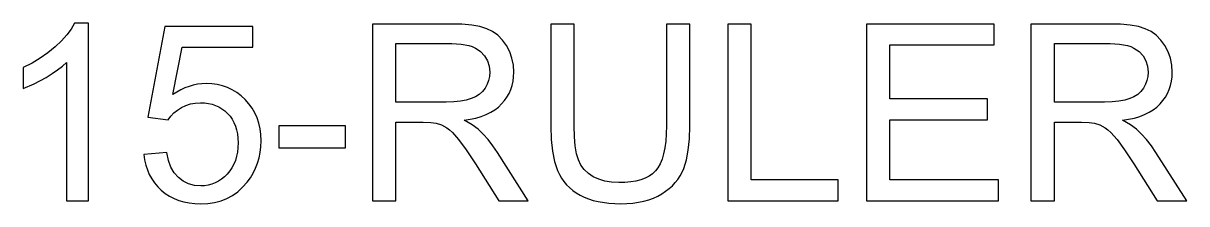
# Model space of a CAD drawing. Header units: millimetres. Extents: x -7.1 to 7.1, y -1.1 to 1.1.
import ezdxf

# ---------------------------------------------------------------- set-up
doc = ezdxf.new("R2010")
doc.units = ezdxf.units.MM
doc.layers.add('LASER_MARK', color=7, linetype='Continuous')

msp = doc.modelspace()

# ---------------------------------------------------------------- linework, layer by layer
at = {"layer": 'LASER_MARK'}
for points in [[(-6.299, -1.063), (-6.299, 1.1), (-6.47, 1.1), (-6.511, 1.03), (-6.563, 0.958), (-6.628, 0.886), (-6.705, 0.812), (-6.792, 0.74), (-6.885, 0.675), (-6.986, 0.614), (-7.093, 0.559), (-7.093, 0.303), (-6.962, 0.36), (-6.815, 0.44), (-6.741, 0.486), (-6.674, 0.531), (-6.615, 0.577), (-6.564, 0.622), (-6.564, -1.063)], [(-5.344, -0.475), (-5.622, -0.499), (-5.613, -0.565), (-5.599, -0.628), (-5.58, -0.688), (-5.556, -0.744), (-5.527, -0.797), (-5.493, -0.846), (-5.454, -0.893), (-5.41, -0.935), (-5.361, -0.974), (-5.31, -1.007), (-5.255, -1.036), (-5.197, -1.059), (-5.135, -1.077), (-5.07, -1.09), (-5.002, -1.097), (-4.93, -1.1), (-4.843, -1.096), (-4.76, -1.084), (-4.682, -1.063), (-4.609, -1.035), (-4.541, -0.998), (-4.477, -0.953), (-4.418, -0.9), (-4.364, -0.838), (-4.324, -0.784), (-4.289, -0.727), (-4.26, -0.667), (-4.236, -0.605), (-4.217, -0.541), (-4.204, -0.474), (-4.196, -0.405), (-4.194, -0.333), (-4.197, -0.258), (-4.206, -0.186), (-4.221, -0.118), (-4.242, -0.054), (-4.269, 0.007), (-4.303, 0.065), (-4.342, 0.119), (-4.388, 0.17), (-4.437, 0.216), (-4.49, 0.255), (-4.545, 0.289), (-4.604, 0.316), (-4.664, 0.338), (-4.728, 0.353), (-4.794, 0.362), (-4.864, 0.365), (-4.917, 0.363), (-4.969, 0.357), (-5.021, 0.346), (-5.072, 0.331), (-5.123, 0.312), (-5.173, 0.289), (-5.271, 0.23), (-5.155, 0.809), (-4.295, 0.809), (-4.295, 1.062), (-5.366, 1.062), (-5.575, -0.045), (-5.327, -0.077), (-5.294, -0.033), (-5.257, 0.007), (-5.214, 0.042), (-5.165, 0.073), (-5.112, 0.099), (-5.056, 0.117), (-4.997, 0.128), (-4.934, 0.132), (-4.884, 0.129), (-4.836, 0.123), (-4.791, 0.113), (-4.748, 0.099), (-4.708, 0.08), (-4.67, 0.058), (-4.634, 0.031), (-4.601, 0.001), (-4.572, -0.033), (-4.546, -0.071), (-4.524, -0.111), (-4.506, -0.154), (-4.492, -0.2), (-4.482, -0.249), (-4.476, -0.301), (-4.474, -0.356), (-4.476, -0.414), (-4.482, -0.47), (-4.493, -0.522), (-4.507, -0.571), (-4.526, -0.617), (-4.549, -0.661), (-4.575, -0.701), (-4.606, -0.738), (-4.64, -0.772), (-4.676, -0.801), (-4.714, -0.826), (-4.753, -0.846), (-4.795, -0.862), (-4.838, -0.873), (-4.883, -0.88), (-4.93, -0.882), (-5.006, -0.876), (-5.077, -0.857), (-5.142, -0.825), (-5.201, -0.78), (-5.252, -0.723), (-5.293, -0.653), (-5.324, -0.571)], [(-2.834, -1.063), (-2.549, -1.063), (-2.549, -0.107), (-2.218, -0.107), (-2.124, -0.109), (-2.06, -0.117), (-1.994, -0.139), (-1.93, -0.174), (-1.897, -0.199), (-1.861, -0.231), (-1.785, -0.318), (-1.693, -0.444), (-1.579, -0.615), (-1.294, -1.063), (-0.935, -1.063), (-1.31, -0.477), (-1.367, -0.394), (-1.425, -0.319), (-1.485, -0.251), (-1.547, -0.19), (-1.619, -0.137), (-1.719, -0.083), (-1.644, -0.071), (-1.574, -0.055), (-1.509, -0.035), (-1.449, -0.012), (-1.394, 0.015), (-1.345, 0.045), (-1.3, 0.079), (-1.26, 0.117), (-1.225, 0.157), (-1.195, 0.2), (-1.17, 0.245), (-1.149, 0.292), (-1.133, 0.342), (-1.121, 0.393), (-1.114, 0.447), (-1.112, 0.503), (-1.117, 0.59), (-1.134, 0.673), (-1.162, 0.753), (-1.201, 0.828), (-1.25, 0.896), (-1.306, 0.953), (-1.37, 0.999), (-1.441, 1.033), (-1.525, 1.059), (-1.625, 1.077), (-1.744, 1.088), (-1.879, 1.091), (-2.834, 1.091)], [(0.749, 1.091), (0.749, -0.152), (0.747, -0.249), (0.74, -0.338), (0.73, -0.419), (0.715, -0.492), (0.697, -0.556), (0.674, -0.613), (0.646, -0.661), (0.615, -0.7), (0.579, -0.734), (0.537, -0.763), (0.489, -0.787), (0.436, -0.807), (0.377, -0.823), (0.313, -0.834), (0.243, -0.841), (0.167, -0.843), (0.078, -0.838), (-0.003, -0.825), (-0.077, -0.802), (-0.144, -0.771), (-0.203, -0.731), (-0.252, -0.684), (-0.293, -0.628), (-0.323, -0.566), (-0.346, -0.49), (-0.362, -0.396), (-0.372, -0.283), (-0.375, -0.152), (-0.375, 1.091), (-0.661, 1.091), (-0.661, -0.154), (-0.655, -0.316), (-0.64, -0.46), (-0.614, -0.586), (-0.578, -0.694), (-0.556, -0.742), (-0.53, -0.787), (-0.501, -0.829), (-0.468, -0.868), (-0.432, -0.904), (-0.393, -0.938), (-0.35, -0.968), (-0.303, -0.996), (-0.254, -1.02), (-0.2, -1.041), (-0.144, -1.059), (-0.083, -1.074), (0.047, -1.093), (0.192, -1.1), (0.34, -1.093), (0.409, -1.083), (0.473, -1.07), (0.534, -1.053), (0.592, -1.033), (0.645, -1.008), (0.695, -0.98), (0.784, -0.916), (0.822, -0.88), (0.857, -0.843), (0.889, -0.803), (0.916, -0.76), (0.94, -0.716), (0.96, -0.669), (0.993, -0.566), (1.015, -0.445), (1.029, -0.308), (1.034, -0.154), (1.034, 1.091)], [(1.497, -1.063), (2.843, -1.063), (2.843, -0.809), (1.782, -0.809), (1.782, 1.091), (1.497, 1.091)], [(3.188, -1.063), (4.796, -1.063), (4.796, -0.809), (3.473, -0.809), (3.473, -0.076), (4.665, -0.076), (4.665, 0.177), (3.473, 0.177), (3.473, 0.837), (4.746, 0.837), (4.746, 1.091), (3.188, 1.091)], [(5.194, -1.063), (5.479, -1.063), (5.479, -0.107), (5.81, -0.107), (5.905, -0.109), (5.969, -0.117), (6.034, -0.139), (6.099, -0.174), (6.132, -0.199), (6.167, -0.231), (6.244, -0.318), (6.335, -0.444), (6.449, -0.615), (6.734, -1.063), (7.093, -1.063), (6.718, -0.477), (6.662, -0.394), (6.603, -0.319), (6.543, -0.251), (6.482, -0.19), (6.409, -0.137), (6.31, -0.083), (6.385, -0.071), (6.455, -0.055), (6.52, -0.035), (6.579, -0.012), (6.634, 0.015), (6.684, 0.045), (6.729, 0.079), (6.768, 0.117), (6.803, 0.157), (6.833, 0.2), (6.859, 0.245), (6.88, 0.292), (6.896, 0.342), (6.907, 0.393), (6.914, 0.447), (6.917, 0.503), (6.911, 0.59), (6.894, 0.673), (6.866, 0.753), (6.827, 0.828), (6.778, 0.896), (6.722, 0.953), (6.659, 0.999), (6.588, 1.033), (6.504, 1.059), (6.403, 1.077), (6.285, 1.088), (6.15, 1.091), (5.194, 1.091)], [(-2.549, 0.14), (-2.549, 0.853), (-1.867, 0.853), (-1.755, 0.847), (-1.66, 0.828), (-1.618, 0.815), (-1.58, 0.798), (-1.546, 0.778), (-1.517, 0.755), (-1.468, 0.702), (-1.433, 0.643), (-1.413, 0.576), (-1.406, 0.503), (-1.409, 0.452), (-1.42, 0.403), (-1.438, 0.356), (-1.463, 0.31), (-1.495, 0.269), (-1.534, 0.233), (-1.579, 0.204), (-1.631, 0.181), (-1.691, 0.163), (-1.762, 0.15), (-1.844, 0.143), (-1.936, 0.14)], [(5.479, 0.14), (5.479, 0.853), (6.161, 0.853), (6.273, 0.847), (6.369, 0.828), (6.411, 0.815), (6.448, 0.798), (6.482, 0.778), (6.512, 0.755), (6.56, 0.702), (6.595, 0.643), (6.616, 0.576), (6.623, 0.503), (6.619, 0.452), (6.608, 0.403), (6.591, 0.356), (6.565, 0.31), (6.534, 0.269), (6.495, 0.233), (6.45, 0.204), (6.398, 0.181), (6.337, 0.163), (6.266, 0.15), (6.185, 0.143), (6.092, 0.14)], [(-3.977, -0.417), (-3.165, -0.417), (-3.165, -0.151), (-3.977, -0.151)]]:
    msp.add_lwpolyline(points, close=True, dxfattribs=at)

doc.saveas('drawing.dxf')
